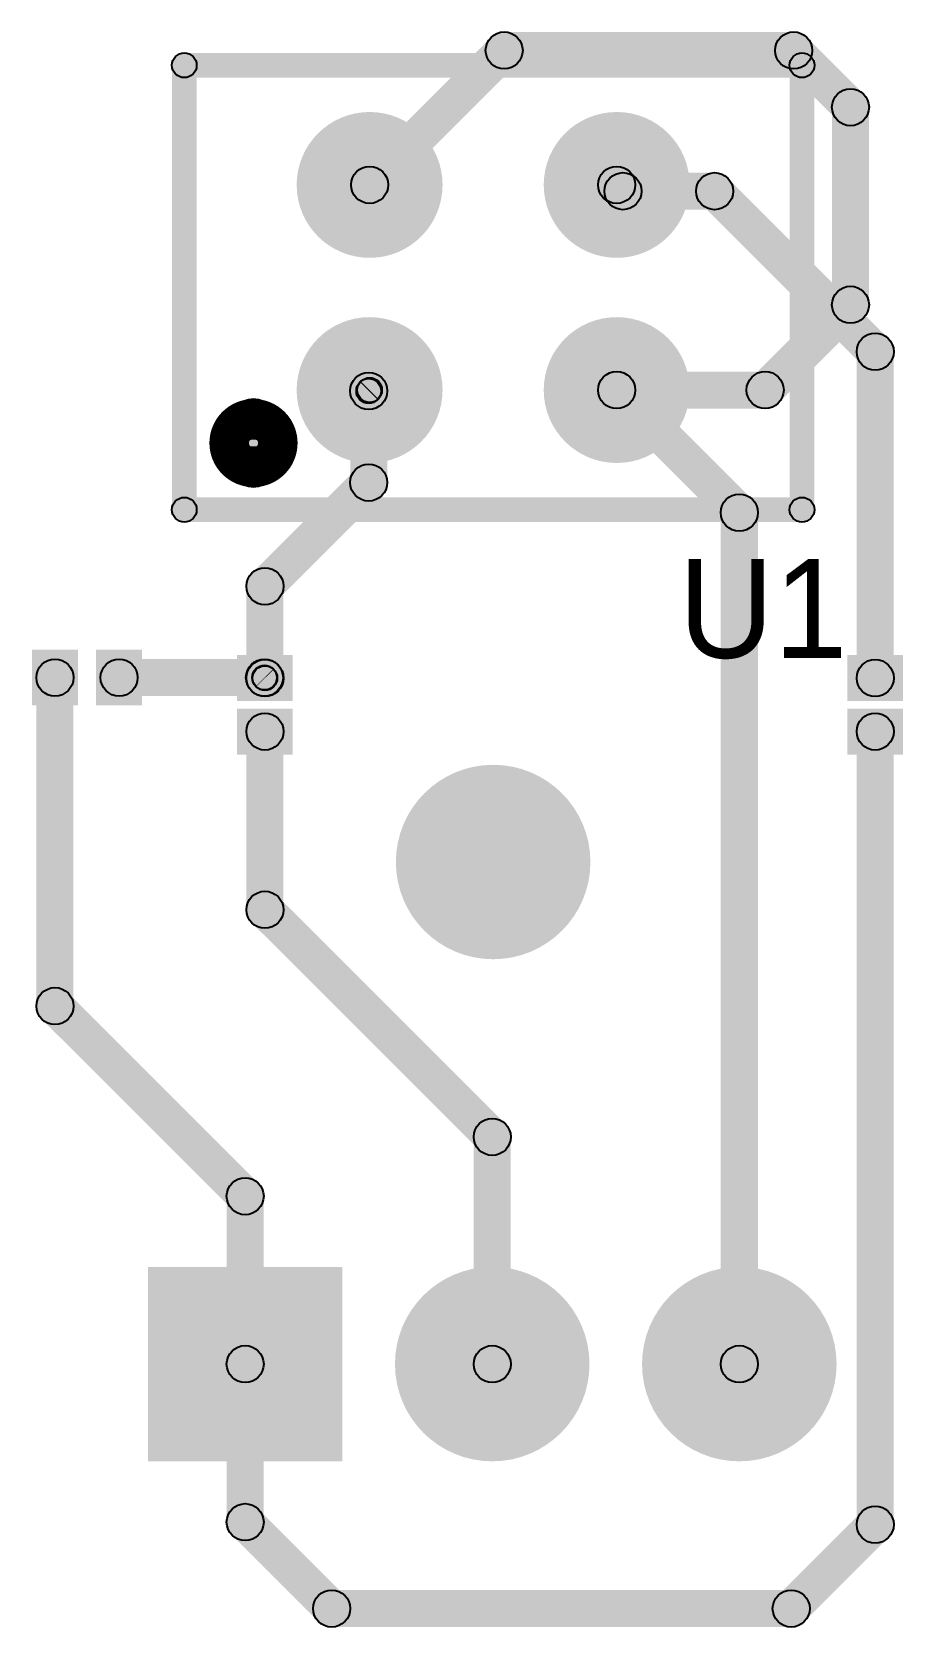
# Model space of a CAD drawing. Header units: millimetres. Extents: x 3.008 to 3.36, y 2.537 to 3.184.
import ezdxf

# ---------------------------------------------------------------- set-up
doc = ezdxf.new("R2010")
doc.units = ezdxf.units.MM
doc.header["$MEASUREMENT"] = 0
for name, color, linetype in [('BottomLayer', 5, 'Continuous'), ('BottomPaste', 16, 'Continuous'), ('BottomSolder', 6, 'Continuous'), ('PadHoleLayer', 156, 'Continuous'), ('TopLayer', 1, 'Continuous'), ('TopOverlay', 2, 'Continuous'), ('TopSolder', 216, 'Continuous')]:
    doc.layers.add(name, color=color, linetype=linetype)

# ---------------------------------------------------------------- blocks, each defined once
blk = doc.blocks.new('B3B_XH_A_LF__SN__B_1')
at = {"layer": 'BottomLayer'}
blk.add_hatch(color=5, dxfattribs=at).paths.add_polyline_path([(-0.18937, 0.03937), (-0.11063, 0.03937), (-0.11063, -0.03937), (-0.18937, -0.03937)])
h = blk.add_hatch(color=5, dxfattribs=at)
edge = h.paths.add_edge_path()
edge.add_arc((-0.05, 0), 0.03937, 0, 360)
h = blk.add_hatch(color=5, dxfattribs=at)
edge = h.paths.add_edge_path()
edge.add_arc((0.05, 0), 0.03937, 0, 360)
at = {"layer": 'BottomSolder'}
h = blk.add_hatch(color=6, dxfattribs=at)
edge = h.paths.add_edge_path()
edge.add_arc((-0.15, 0), 0.02369, 0, 360)
h = blk.add_hatch(color=6, dxfattribs=at)
edge = h.paths.add_edge_path()
edge.add_arc((-0.05, 0), 0.02369, 0, 360)
h = blk.add_hatch(color=6, dxfattribs=at)
edge = h.paths.add_edge_path()
edge.add_arc((0.05, 0), 0.02369, 0, 360)
at = {"layer": 'PadHoleLayer'}
h = blk.add_hatch(color=156, dxfattribs=at)
edge = h.paths.add_edge_path()
edge.add_arc((-0.15, 0), 0.01969, 0, 360)
h = blk.add_hatch(color=156, dxfattribs=at)
edge = h.paths.add_edge_path()
edge.add_arc((-0.05, 0), 0.01969, 0, 360)
h = blk.add_hatch(color=156, dxfattribs=at)
edge = h.paths.add_edge_path()
edge.add_arc((0.05, 0), 0.01969, 0, 360)
at = {"layer": 'TopLayer'}
blk.add_hatch(color=1, dxfattribs=at).paths.add_polyline_path([(-0.18937, 0.03937), (-0.11063, 0.03937), (-0.11063, -0.03937), (-0.18937, -0.03937)])
h = blk.add_hatch(color=1, dxfattribs=at)
edge = h.paths.add_edge_path()
edge.add_arc((-0.05, 0), 0.03937, 0, 360)
h = blk.add_hatch(color=1, dxfattribs=at)
edge = h.paths.add_edge_path()
edge.add_arc((0.05, 0), 0.03937, 0, 360)
at = {"layer": 'TopSolder'}
h = blk.add_hatch(color=216, dxfattribs=at)
edge = h.paths.add_edge_path()
edge.add_arc((-0.15, 0), 0.02369, 0, 360)
h = blk.add_hatch(color=216, dxfattribs=at)
edge = h.paths.add_edge_path()
edge.add_arc((-0.05, 0), 0.02369, 0, 360)
h = blk.add_hatch(color=216, dxfattribs=at)
edge = h.paths.add_edge_path()
edge.add_arc((0.05, 0), 0.02369, 0, 360)
blk = doc.blocks.new('R___0201_B_2')
at = {"layer": 'BottomLayer'}
for points in [[(-0.01614, 0.00728), (-0.00551, 0.00728), (-0.00551, -0.00728), (-0.01614, -0.00728)], [(0.00551, 0.00728), (0.01614, 0.00728), (0.01614, -0.00728), (0.00551, -0.00728)]]:
    blk.add_hatch(color=5, dxfattribs=at).paths.add_polyline_path(points)
at = {"layer": 'BottomPaste'}
for points in [[(-0.01614, 0.00728), (-0.00551, 0.00728), (-0.00551, -0.00728), (-0.01614, -0.00728)], [(0.00551, 0.00728), (0.01614, 0.00728), (0.01614, -0.00728), (0.00551, -0.00728)]]:
    blk.add_hatch(color=16, dxfattribs=at).paths.add_polyline_path(points)
at = {"layer": 'BottomSolder'}
for points in [[(-0.02014, 0.01128), (-0.00151, 0.01128), (-0.00151, -0.01128), (-0.02014, -0.01128)], [(0.00151, 0.01128), (0.02014, 0.01128), (0.02014, -0.01128), (0.00151, -0.01128)]]:
    blk.add_hatch(color=6, dxfattribs=at).paths.add_polyline_path(points)
blk = doc.blocks.new('R___0201_B_3')
at = {"layer": 'BottomLayer'}
for points in [[(-0.01614, 0.00728), (-0.00551, 0.00728), (-0.00551, -0.00728), (-0.01614, -0.00728)], [(0.00551, 0.00728), (0.01614, 0.00728), (0.01614, -0.00728), (0.00551, -0.00728)]]:
    blk.add_hatch(color=5, dxfattribs=at).paths.add_polyline_path(points)
at = {"layer": 'BottomPaste'}
for points in [[(-0.01614, 0.00728), (-0.00551, 0.00728), (-0.00551, -0.00728), (-0.01614, -0.00728)], [(0.00551, 0.00728), (0.01614, 0.00728), (0.01614, -0.00728), (0.00551, -0.00728)]]:
    blk.add_hatch(color=16, dxfattribs=at).paths.add_polyline_path(points)
at = {"layer": 'BottomSolder'}
for points in [[(-0.02014, 0.01128), (-0.00151, 0.01128), (-0.00151, -0.01128), (-0.02014, -0.01128)], [(0.00151, 0.01128), (0.02014, 0.01128), (0.02014, -0.01128), (0.00151, -0.01128)]]:
    blk.add_hatch(color=6, dxfattribs=at).paths.add_polyline_path(points)
blk = doc.blocks.new('C___0201_B_4')
at = {"layer": 'BottomLayer'}
for points in [[(-0.01831, 0.00728), (-0.00768, 0.00728), (-0.00768, -0.00728), (-0.01831, -0.00728)], [(0.00768, 0.00728), (0.01831, 0.00728), (0.01831, -0.00728), (0.00768, -0.00728)]]:
    blk.add_hatch(color=5, dxfattribs=at).paths.add_polyline_path(points)
at = {"layer": 'BottomPaste'}
for points in [[(-0.01831, 0.00728), (-0.00768, 0.00728), (-0.00768, -0.00728), (-0.01831, -0.00728)], [(0.00768, 0.00728), (0.01831, 0.00728), (0.01831, -0.00728), (0.00768, -0.00728)]]:
    blk.add_hatch(color=16, dxfattribs=at).paths.add_polyline_path(points)
at = {"layer": 'BottomSolder'}
for points in [[(-0.02231, 0.01128), (-0.00368, 0.01128), (-0.00368, -0.01128), (-0.02231, -0.01128)], [(0.00368, 0.01128), (0.02231, 0.01128), (0.02231, -0.01128), (0.00368, -0.01128)]]:
    blk.add_hatch(color=6, dxfattribs=at).paths.add_polyline_path(points)
blk = doc.blocks.new('QRD1114_5')
at = {"layer": 'BottomLayer'}
h = blk.add_hatch(color=5, dxfattribs=at)
edge = h.paths.add_edge_path()
edge.add_arc((-0.04154, 0.05), 0.02953, 0, 360)
h = blk.add_hatch(color=5, dxfattribs=at)
edge = h.paths.add_edge_path()
edge.add_arc((0.04154, 0.05), 0.02953, 0, 360)
h = blk.add_hatch(color=5, dxfattribs=at)
edge = h.paths.add_edge_path()
edge.add_arc((-0.04154, -0.05), 0.02953, 0, 360)
h = blk.add_hatch(color=5, dxfattribs=at)
edge = h.paths.add_edge_path()
edge.add_arc((0.04154, -0.05), 0.02953, 0, 360)
at = {"layer": 'BottomSolder'}
h = blk.add_hatch(color=6, dxfattribs=at)
edge = h.paths.add_edge_path()
edge.add_arc((-0.04154, 0.05), 0.02172, 0, 360)
h = blk.add_hatch(color=6, dxfattribs=at)
edge = h.paths.add_edge_path()
edge.add_arc((0.04154, 0.05), 0.02172, 0, 360)
h = blk.add_hatch(color=6, dxfattribs=at)
edge = h.paths.add_edge_path()
edge.add_arc((-0.04154, -0.05), 0.02172, 0, 360)
h = blk.add_hatch(color=6, dxfattribs=at)
edge = h.paths.add_edge_path()
edge.add_arc((0.04154, -0.05), 0.02172, 0, 360)
at = {"layer": 'PadHoleLayer'}
h = blk.add_hatch(color=156, dxfattribs=at)
edge = h.paths.add_edge_path()
edge.add_arc((-0.04154, 0.05), 0.01772, 0, 360)
h = blk.add_hatch(color=156, dxfattribs=at)
edge = h.paths.add_edge_path()
edge.add_arc((0.04154, 0.05), 0.01772, 0, 360)
h = blk.add_hatch(color=156, dxfattribs=at)
edge = h.paths.add_edge_path()
edge.add_arc((-0.04154, -0.05), 0.01772, 0, 360)
h = blk.add_hatch(color=156, dxfattribs=at)
edge = h.paths.add_edge_path()
edge.add_arc((0.04154, -0.05), 0.01772, 0, 360)
at = {"layer": 'TopLayer'}
h = blk.add_hatch(color=1, dxfattribs=at)
edge = h.paths.add_edge_path()
edge.add_arc((-0.04154, 0.05), 0.02953, 0, 360)
h = blk.add_hatch(color=1, dxfattribs=at)
edge = h.paths.add_edge_path()
edge.add_arc((0.04154, 0.05), 0.02953, 0, 360)
h = blk.add_hatch(color=1, dxfattribs=at)
edge = h.paths.add_edge_path()
edge.add_arc((-0.04154, -0.05), 0.02953, 0, 360)
h = blk.add_hatch(color=1, dxfattribs=at)
edge = h.paths.add_edge_path()
edge.add_arc((0.04154, -0.05), 0.02953, 0, 360)
at = {"layer": 'TopOverlay'}
h = blk.add_hatch(color=2, dxfattribs=at)
edge = h.paths.add_edge_path()
edge.add_arc((-0.09, 0.125), 0.005, 0, 360)
h = blk.add_hatch(color=2, dxfattribs=at)
edge = h.paths.add_edge_path()
edge.add_arc((-0.09, 0.125), 0.005, 0, 360)
for points in [[(-0.09, 0.12), (-0.09, 0.13), (0.09, 0.13), (0.09, 0.12)], [(-0.095, 0.125), (-0.085, 0.125), (-0.085, -0.125), (-0.095, -0.125)], [(0.085, 0.125), (0.095, 0.125), (0.095, -0.125), (0.085, -0.125)], [(-0.09, -0.13), (-0.09, -0.12), (0.09, -0.12), (0.09, -0.13)]]:
    blk.add_hatch(color=2, dxfattribs=at).paths.add_polyline_path(points)
h = blk.add_hatch(color=2, dxfattribs=at)
edge = h.paths.add_edge_path()
edge.add_arc((0.09, 0.125), 0.005, 0, 360)
h = blk.add_hatch(color=2, dxfattribs=at)
edge = h.paths.add_edge_path()
edge.add_arc((0.09, 0.125), 0.005, 0, 360)
h = blk.add_hatch(color=2, dxfattribs=at)
edge = h.paths.add_edge_path()
edge.add_arc((-0.071, 0.097), 0.00984, 0, 360)
h = blk.add_hatch(color=2, dxfattribs=at)
edge = h.paths.add_edge_path()
edge.add_arc((-0.055, 0.097), 0.00984, 0, 360)
h = blk.add_hatch(color=2, dxfattribs=at)
edge = h.paths.add_edge_path()
edge.add_arc((-0.09, -0.125), 0.005, 0, 360)
h = blk.add_hatch(color=2, dxfattribs=at)
edge = h.paths.add_edge_path()
edge.add_arc((-0.09, -0.125), 0.005, 0, 360)
h = blk.add_hatch(color=2, dxfattribs=at)
edge = h.paths.add_edge_path()
edge.add_arc((0.09, -0.125), 0.005, 0, 360)
h = blk.add_hatch(color=2, dxfattribs=at)
edge = h.paths.add_edge_path()
edge.add_arc((0.09, -0.125), 0.005, 0, 360)
at = {"layer": 'TopSolder'}
h = blk.add_hatch(color=216, dxfattribs=at)
edge = h.paths.add_edge_path()
edge.add_arc((-0.04154, 0.05), 0.02172, 0, 360)
h = blk.add_hatch(color=216, dxfattribs=at)
edge = h.paths.add_edge_path()
edge.add_arc((0.04154, 0.05), 0.02172, 0, 360)
h = blk.add_hatch(color=216, dxfattribs=at)
edge = h.paths.add_edge_path()
edge.add_arc((-0.04154, -0.05), 0.02172, 0, 360)
h = blk.add_hatch(color=216, dxfattribs=at)
edge = h.paths.add_edge_path()
edge.add_arc((0.04154, -0.05), 0.02172, 0, 360)
at = {"layer": 'TopOverlay', "const_width": 0.01969}
blk.add_lwpolyline([(-0.055, 0.097, 1), (-0.071, 0.097, 1)], format="xyb", close=True, dxfattribs=at)
at = {"layer": 'TopOverlay'}
for centre, radius in [((-0.09, 0.125), 0.005), ((-0.09, 0.125), 0.005), ((0.09, 0.125), 0.005), ((0.09, 0.125), 0.005), ((-0.071, 0.097), 0.00984), ((-0.055, 0.097), 0.00984), ((-0.09, -0.125), 0.005), ((-0.09, -0.125), 0.005), ((0.09, -0.125), 0.005), ((0.09, -0.125), 0.005)]:
    blk.add_circle(centre, radius, dxfattribs=at)

msp = doc.modelspace()

# ---------------------------------------------------------------- hatches: boundary and pattern name
at = {"layer": 'BottomLayer'}
h = msp.add_hatch(color=5, dxfattribs=at)
edge = h.paths.add_edge_path()
edge.add_arc((3.24437, 3.12154), 0.0075, 0, 360)
for points in [[(3.23907, 3.11623), (3.24967, 3.12684), (3.25221, 3.1243), (3.2416, 3.1137)], [(3.24691, 3.1115), (3.24691, 3.1265), (3.284, 3.1265), (3.284, 3.1115)], [(3.2787, 3.1137), (3.2893, 3.1243), (3.3543, 3.0593), (3.3437, 3.0487)], [(3.3565, 2.92183), (3.3415, 2.92183), (3.3415, 3.054), (3.3565, 3.054)], [(3.23907, 3.03316), (3.24967, 3.04377), (3.2993, 2.99414), (3.2887, 2.98353)], [(3.1515, 3.001), (3.1365, 3.001), (3.1365, 3.03809), (3.1515, 3.03809)], [(3.14754, 3.03456), (3.14046, 3.04163), (3.14083, 3.042), (3.14791, 3.03493)], [(3.1073, 2.9537), (3.0967, 2.9643), (3.1387, 3.0063), (3.1493, 2.9957)], [(3.3015, 2.644), (3.2865, 2.644), (3.2865, 2.98883), (3.3015, 2.98883)], [(3.1095, 2.92183), (3.0945, 2.92183), (3.0945, 2.959), (3.1095, 2.959)], [(3.04299, 2.9145), (3.04299, 2.9295), (3.10183, 2.9295), (3.10183, 2.9145)], [(3.02451, 2.78899), (3.00951, 2.78899), (3.00951, 2.922), (3.02451, 2.922)], [(3.09829, 2.91846), (3.10536, 2.92554), (3.10554, 2.92536), (3.09846, 2.91829)], [(3.1095, 2.828), (3.0945, 2.828), (3.0945, 2.90017), (3.1095, 2.90017)], [(3.3565, 2.579), (3.3415, 2.579), (3.3415, 2.90017), (3.3565, 2.90017)], [(3.0967, 2.8227), (3.1073, 2.8333), (3.1993, 2.7413), (3.1887, 2.7307)], [(3.0117, 2.78369), (3.02231, 2.7943), (3.0993, 2.7173), (3.0887, 2.7067)], [(3.2015, 2.644), (3.1865, 2.644), (3.1865, 2.736), (3.2015, 2.736)], [(3.1015, 2.644), (3.0865, 2.644), (3.0865, 2.712), (3.1015, 2.712)], [(3.1015, 2.58), (3.0865, 2.58), (3.0865, 2.644), (3.1015, 2.644)], [(3.0887, 2.5747), (3.0993, 2.5853), (3.1343, 2.5503), (3.1237, 2.5397)], [(3.3203, 2.5397), (3.3097, 2.5503), (3.3437, 2.5843), (3.3543, 2.5737)], [(3.129, 2.5375), (3.129, 2.5525), (3.315, 2.5525), (3.315, 2.5375)]]:
    msp.add_hatch(color=5, dxfattribs=at).paths.add_polyline_path(points)
h = msp.add_hatch(color=5, dxfattribs=at)
edge = h.paths.add_edge_path()
edge.add_arc((3.24691, 3.119), 0.0075, 0, 360)
h = msp.add_hatch(color=5, dxfattribs=at)
edge = h.paths.add_edge_path()
edge.add_arc((3.24691, 3.119), 0.0075, 0, 360)
h = msp.add_hatch(color=5, dxfattribs=at)
edge = h.paths.add_edge_path()
edge.add_arc((3.284, 3.119), 0.0075, 0, 360)
h = msp.add_hatch(color=5, dxfattribs=at)
edge = h.paths.add_edge_path()
edge.add_arc((3.284, 3.119), 0.0075, 0, 360)
h = msp.add_hatch(color=5, dxfattribs=at)
edge = h.paths.add_edge_path()
edge.add_arc((3.349, 3.054), 0.0075, 0, 360)
h = msp.add_hatch(color=5, dxfattribs=at)
edge = h.paths.add_edge_path()
edge.add_arc((3.349, 3.054), 0.0075, 0, 360)
h = msp.add_hatch(color=5, dxfattribs=at)
edge = h.paths.add_edge_path()
edge.add_arc((3.144, 3.03809), 0.0075, 0, 360)
h = msp.add_hatch(color=5, dxfattribs=at)
edge = h.paths.add_edge_path()
edge.add_arc((3.144, 3.03809), 0.005, 0, 360)
h = msp.add_hatch(color=5, dxfattribs=at)
edge = h.paths.add_edge_path()
edge.add_arc((3.14437, 3.03846), 0.005, 0, 360)
h = msp.add_hatch(color=5, dxfattribs=at)
edge = h.paths.add_edge_path()
edge.add_arc((3.24437, 3.03846), 0.0075, 0, 360)
h = msp.add_hatch(color=5, dxfattribs=at)
edge = h.paths.add_edge_path()
edge.add_arc((3.144, 3.001), 0.0075, 0, 360)
h = msp.add_hatch(color=5, dxfattribs=at)
edge = h.paths.add_edge_path()
edge.add_arc((3.144, 3.001), 0.0075, 0, 360)
h = msp.add_hatch(color=5, dxfattribs=at)
edge = h.paths.add_edge_path()
edge.add_arc((3.294, 2.98883), 0.0075, 0, 360)
h = msp.add_hatch(color=5, dxfattribs=at)
edge = h.paths.add_edge_path()
edge.add_arc((3.294, 2.98883), 0.0075, 0, 360)
h = msp.add_hatch(color=5, dxfattribs=at)
edge = h.paths.add_edge_path()
edge.add_arc((3.102, 2.959), 0.0075, 0, 360)
h = msp.add_hatch(color=5, dxfattribs=at)
edge = h.paths.add_edge_path()
edge.add_arc((3.102, 2.959), 0.0075, 0, 360)
h = msp.add_hatch(color=5, dxfattribs=at)
edge = h.paths.add_edge_path()
edge.add_arc((3.01701, 2.922), 0.0075, 0, 360)
h = msp.add_hatch(color=5, dxfattribs=at)
edge = h.paths.add_edge_path()
edge.add_arc((3.04299, 2.922), 0.0075, 0, 360)
h = msp.add_hatch(color=5, dxfattribs=at)
edge = h.paths.add_edge_path()
edge.add_arc((3.10183, 2.922), 0.0075, 0, 360)
h = msp.add_hatch(color=5, dxfattribs=at)
edge = h.paths.add_edge_path()
edge.add_arc((3.102, 2.92183), 0.0075, 0, 360)
h = msp.add_hatch(color=5, dxfattribs=at)
edge = h.paths.add_edge_path()
edge.add_arc((3.10183, 2.922), 0.005, 0, 360)
h = msp.add_hatch(color=5, dxfattribs=at)
edge = h.paths.add_edge_path()
edge.add_arc((3.102, 2.92183), 0.005, 0, 360)
h = msp.add_hatch(color=5, dxfattribs=at)
edge = h.paths.add_edge_path()
edge.add_arc((3.349, 2.92183), 0.0075, 0, 360)
h = msp.add_hatch(color=5, dxfattribs=at)
edge = h.paths.add_edge_path()
edge.add_arc((3.102, 2.90017), 0.0075, 0, 360)
h = msp.add_hatch(color=5, dxfattribs=at)
edge = h.paths.add_edge_path()
edge.add_arc((3.349, 2.90017), 0.0075, 0, 360)
h = msp.add_hatch(color=5, dxfattribs=at)
edge = h.paths.add_edge_path()
edge.add_arc((3.102, 2.828), 0.0075, 0, 360)
h = msp.add_hatch(color=5, dxfattribs=at)
edge = h.paths.add_edge_path()
edge.add_arc((3.102, 2.828), 0.0075, 0, 360)
h = msp.add_hatch(color=5, dxfattribs=at)
edge = h.paths.add_edge_path()
edge.add_arc((3.01701, 2.78899), 0.0075, 0, 360)
h = msp.add_hatch(color=5, dxfattribs=at)
edge = h.paths.add_edge_path()
edge.add_arc((3.01701, 2.78899), 0.0075, 0, 360)
h = msp.add_hatch(color=5, dxfattribs=at)
edge = h.paths.add_edge_path()
edge.add_arc((3.194, 2.736), 0.0075, 0, 360)
h = msp.add_hatch(color=5, dxfattribs=at)
edge = h.paths.add_edge_path()
edge.add_arc((3.194, 2.736), 0.0075, 0, 360)
h = msp.add_hatch(color=5, dxfattribs=at)
edge = h.paths.add_edge_path()
edge.add_arc((3.094, 2.712), 0.0075, 0, 360)
h = msp.add_hatch(color=5, dxfattribs=at)
edge = h.paths.add_edge_path()
edge.add_arc((3.094, 2.712), 0.0075, 0, 360)
h = msp.add_hatch(color=5, dxfattribs=at)
edge = h.paths.add_edge_path()
edge.add_arc((3.094, 2.644), 0.0075, 0, 360)
h = msp.add_hatch(color=5, dxfattribs=at)
edge = h.paths.add_edge_path()
edge.add_arc((3.094, 2.644), 0.0075, 0, 360)
h = msp.add_hatch(color=5, dxfattribs=at)
edge = h.paths.add_edge_path()
edge.add_arc((3.194, 2.644), 0.0075, 0, 360)
h = msp.add_hatch(color=5, dxfattribs=at)
edge = h.paths.add_edge_path()
edge.add_arc((3.294, 2.644), 0.0075, 0, 360)
h = msp.add_hatch(color=5, dxfattribs=at)
edge = h.paths.add_edge_path()
edge.add_arc((3.094, 2.58), 0.0075, 0, 360)
h = msp.add_hatch(color=5, dxfattribs=at)
edge = h.paths.add_edge_path()
edge.add_arc((3.094, 2.58), 0.0075, 0, 360)
h = msp.add_hatch(color=5, dxfattribs=at)
edge = h.paths.add_edge_path()
edge.add_arc((3.349, 2.579), 0.0075, 0, 360)
h = msp.add_hatch(color=5, dxfattribs=at)
edge = h.paths.add_edge_path()
edge.add_arc((3.349, 2.579), 0.0075, 0, 360)
h = msp.add_hatch(color=5, dxfattribs=at)
edge = h.paths.add_edge_path()
edge.add_arc((3.129, 2.545), 0.0075, 0, 360)
h = msp.add_hatch(color=5, dxfattribs=at)
edge = h.paths.add_edge_path()
edge.add_arc((3.129, 2.545), 0.0075, 0, 360)
h = msp.add_hatch(color=5, dxfattribs=at)
edge = h.paths.add_edge_path()
edge.add_arc((3.315, 2.545), 0.0075, 0, 360)
h = msp.add_hatch(color=5, dxfattribs=at)
edge = h.paths.add_edge_path()
edge.add_arc((3.315, 2.545), 0.0075, 0, 360)
at = {"layer": 'PadHoleLayer'}
h = msp.add_hatch(color=156, dxfattribs=at)
edge = h.paths.add_edge_path()
edge.add_arc((3.19437, 2.84733), 0.03937, 0, 360)
at = {"layer": 'TopLayer'}
for points in [[(3.14967, 3.11623), (3.13907, 3.12684), (3.19353, 3.1813), (3.20414, 3.1707)], [(3.19883, 3.1685), (3.19883, 3.1835), (3.316, 3.1835), (3.316, 3.1685)], [(3.3107, 3.1707), (3.3213, 3.1813), (3.3443, 3.1583), (3.3337, 3.1477)], [(3.3465, 3.073), (3.3315, 3.073), (3.3315, 3.153), (3.3465, 3.153)], [(3.30977, 3.03316), (3.29916, 3.04377), (3.3337, 3.0783), (3.3443, 3.0677)], [(3.24437, 3.03096), (3.24437, 3.04596), (3.30446, 3.04596), (3.30446, 3.03096)]]:
    msp.add_hatch(color=1, dxfattribs=at).paths.add_polyline_path(points)
h = msp.add_hatch(color=1, dxfattribs=at)
edge = h.paths.add_edge_path()
edge.add_arc((3.19883, 3.176), 0.0075, 0, 360)
h = msp.add_hatch(color=1, dxfattribs=at)
edge = h.paths.add_edge_path()
edge.add_arc((3.19883, 3.176), 0.0075, 0, 360)
h = msp.add_hatch(color=1, dxfattribs=at)
edge = h.paths.add_edge_path()
edge.add_arc((3.316, 3.176), 0.0075, 0, 360)
h = msp.add_hatch(color=1, dxfattribs=at)
edge = h.paths.add_edge_path()
edge.add_arc((3.316, 3.176), 0.0075, 0, 360)
h = msp.add_hatch(color=1, dxfattribs=at)
edge = h.paths.add_edge_path()
edge.add_arc((3.339, 3.153), 0.0075, 0, 360)
h = msp.add_hatch(color=1, dxfattribs=at)
edge = h.paths.add_edge_path()
edge.add_arc((3.339, 3.153), 0.0075, 0, 360)
h = msp.add_hatch(color=1, dxfattribs=at)
edge = h.paths.add_edge_path()
edge.add_arc((3.14437, 3.12154), 0.0075, 0, 360)
h = msp.add_hatch(color=1, dxfattribs=at)
edge = h.paths.add_edge_path()
edge.add_arc((3.339, 3.073), 0.0075, 0, 360)
h = msp.add_hatch(color=1, dxfattribs=at)
edge = h.paths.add_edge_path()
edge.add_arc((3.339, 3.073), 0.0075, 0, 360)
h = msp.add_hatch(color=1, dxfattribs=at)
edge = h.paths.add_edge_path()
edge.add_arc((3.24437, 3.03846), 0.0075, 0, 360)
h = msp.add_hatch(color=1, dxfattribs=at)
edge = h.paths.add_edge_path()
edge.add_arc((3.30446, 3.03846), 0.0075, 0, 360)
h = msp.add_hatch(color=1, dxfattribs=at)
edge = h.paths.add_edge_path()
edge.add_arc((3.30446, 3.03846), 0.0075, 0, 360)

# ---------------------------------------------------------------- linework, layer by layer
at = {"layer": 'BottomLayer'}
for centre, radius in [((3.24437, 3.12154), 0.0075), ((3.24691, 3.119), 0.0075), ((3.24691, 3.119), 0.0075), ((3.284, 3.119), 0.0075), ((3.284, 3.119), 0.0075), ((3.349, 3.054), 0.0075), ((3.349, 3.054), 0.0075), ((3.144, 3.03809), 0.0075), ((3.144, 3.03809), 0.005), ((3.14437, 3.03846), 0.005), ((3.24437, 3.03846), 0.0075), ((3.144, 3.001), 0.0075), ((3.144, 3.001), 0.0075), ((3.294, 2.98883), 0.0075), ((3.294, 2.98883), 0.0075), ((3.102, 2.959), 0.0075), ((3.102, 2.959), 0.0075), ((3.01701, 2.922), 0.0075), ((3.04299, 2.922), 0.0075), ((3.10183, 2.922), 0.0075), ((3.102, 2.92183), 0.0075), ((3.10183, 2.922), 0.005), ((3.102, 2.92183), 0.005), ((3.349, 2.92183), 0.0075), ((3.102, 2.90017), 0.0075), ((3.349, 2.90017), 0.0075), ((3.102, 2.828), 0.0075), ((3.102, 2.828), 0.0075), ((3.01701, 2.78899), 0.0075), ((3.01701, 2.78899), 0.0075), ((3.194, 2.736), 0.0075), ((3.194, 2.736), 0.0075), ((3.094, 2.712), 0.0075), ((3.094, 2.712), 0.0075), ((3.094, 2.644), 0.0075), ((3.094, 2.644), 0.0075), ((3.194, 2.644), 0.0075), ((3.294, 2.644), 0.0075), ((3.094, 2.58), 0.0075), ((3.094, 2.58), 0.0075), ((3.349, 2.579), 0.0075), ((3.349, 2.579), 0.0075), ((3.129, 2.545), 0.0075), ((3.129, 2.545), 0.0075), ((3.315, 2.545), 0.0075), ((3.315, 2.545), 0.0075)]:
    msp.add_circle(centre, radius, dxfattribs=at)
at = {"layer": 'TopLayer'}
for centre in [(3.19883, 3.176), (3.19883, 3.176), (3.316, 3.176), (3.316, 3.176), (3.339, 3.153), (3.339, 3.153), (3.14437, 3.12154), (3.339, 3.073), (3.339, 3.073), (3.24437, 3.03846), (3.30446, 3.03846), (3.30446, 3.03846)]:
    msp.add_circle(centre, 0.0075, dxfattribs=at)

# ---------------------------------------------------------------- block references
for name, p, rotation in [('QRD1114_5', (3.19437, 3.08), 90), ('C___0201_B_4', (3.03, 2.922), 360), ('R___0201_B_2', (3.102, 2.911), 270), ('R___0201_B_3', (3.349, 2.911), 90)]:
    msp.add_blockref(name, p, dxfattribs=dict(rotation=rotation))
msp.add_blockref('B3B_XH_A_LF__SN__B_1', (3.244, 2.644))

# ---------------------------------------------------------------- texts
at = {"layer": 'TopOverlay'}
msp.add_text('U1', height=0.04, dxfattribs=at).set_placement((3.26937, 2.93))

doc.saveas('drawing.dxf')
